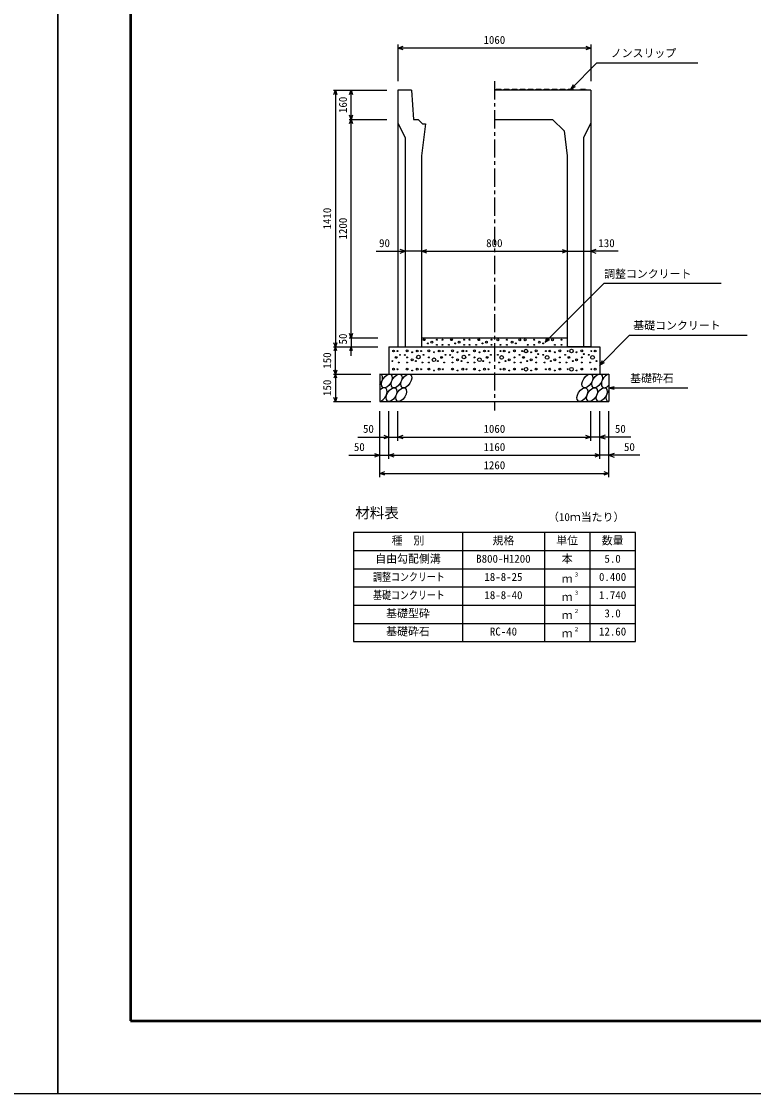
# Model space of a CAD drawing. Units: millimetres, scale not verified. Extents: x -16800 to 16800, y -5940 to 5940.
# Drawn here: x -200 to 3825, y -5940 to -48 of the extents above; entities that cross this region are included whole.
import ezdxf
from ezdxf.enums import TextEntityAlignment as Align

# ---------------------------------------------------------------- set-up
doc = ezdxf.new("R2010")
doc.units = ezdxf.units.MM
doc.header["$LTSCALE"] = 20
doc.linetypes.add('CHAIN1', pattern=[8, 5, -1, 1, -1])
for name, color, linetype, lineweight in [('0-0_DIM', 7, 'Continuous', 25), ('0-1_Defpoints', 5, 'Continuous', 25), ('0-2_HATCH', 6, 'Continuous', 25), ('0-3_HYO', 3, 'Continuous', 25), ('0-4_HYO2', 4, 'Continuous', 25), ('0-5_OUTLINE', 3, 'Continuous', 25), ('0-6_TXT', 7, 'Continuous', 25), ('0-7_WAKU', 3, 'Continuous', 25)]:
    doc.layers.add(name, color=color, linetype=linetype, lineweight=lineweight)
doc.styles.add('ＭＳ ゴシック', font='')
doc.styles.get('ＭＳ ゴシック').set_extended_font_data('MS Gothic')

msp = doc.modelspace()

# ---------------------------------------------------------------- linework, layer by layer
at = {"layer": '0-0_DIM'}
for p, q in [((1870, -174.92), (1870, -376.66)), ((2930, -174.92), (2930, -376.66)), ((2930, -194.92), (1870, -194.92)), ((2820, -420.16), (2962.21, -277.95)), ((3519.1, -277.95), (2962.21, -277.95)), ((2820, -420.16), (2835, -394.18)), ((2820, -420.16), (2845.98, -405.16)), ((1515.8, -426.66), (1809.13, -426.66)), ((1525.8, -426.66), (1525.8, -1836.66)), ((1612.46, -586.66), (1612.46, -426.66)), ((1602.46, -586.66), (1809.13, -586.66)), ((1612.46, -1786.66), (1612.46, -586.66)), ((1750.45, -1311.66), (1910, -1311.66)), ((2000, -1311.66), (1910, -1311.66)), ((2000, -1311.66), (2800, -1311.66)), ((2800, -1311.66), (2930, -1311.66)), ((3080.7, -1311.66), (2930, -1311.66)), ((1602.46, -1786.66), (1759.13, -1786.66)), ((1612.46, -1786.66), (1612.46, -1836.66)), ((2678.82, -1811.66), (2693.82, -1785.68)), ((2678.82, -1811.66), (2704.8, -1796.66)), ((3143.65, -1773.01), (2980, -1936.66)), ((3143.65, -1773.01), (3790.53, -1773.01)), ((1515.8, -1836.66), (1759.13, -1836.66)), ((1525.8, -1986.66), (1525.8, -1836.66)), ((1612.46, -1886.66), (1612.46, -1836.66)), ((2980, -1936.66), (2995, -1910.68)), ((2980, -1936.66), (3005.98, -1921.66)), ((1515.8, -1986.66), (1720, -1986.66)), ((1525.8, -1986.66), (1525.8, -2136.66)), ((3030, -2061.66), (3058.98, -2053.9)), ((3030, -2061.66), (3463.31, -2061.66)), ((3030, -2061.66), (3058.98, -2069.43)), ((1515.8, -2136.66), (1720, -2136.66)), ((1770, -2552.18), (1770, -2189.83)), ((1820, -2452.18), (1820, -2189.83)), ((1870, -2352.18), (1870, -2189.83)), ((2930, -2352.18), (2930, -2189.83)), ((2980, -2452.18), (2980, -2189.83)), ((3030, -2552.18), (3030, -2189.83)), ((1650, -2332.18), (1870, -2332.18)), ((1870, -2332.18), (2930, -2332.18)), ((3150, -2332.18), (2930, -2332.18)), ((1600, -2432.18), (1820, -2432.18)), ((1820, -2432.18), (2980, -2432.18)), ((3200, -2432.18), (2980, -2432.18)), ((1770, -2532.18), (3030, -2532.18))]:
    msp.add_line(p, q, dxfattribs=at)
at = {"layer": '0-0_DIM', "linetype": 'CHAIN1'}
msp.add_line((2400, -376.66), (2400, -2186.66), dxfattribs=at)
at = {"layer": '0-0_DIM'}
for points in [[(1898.23, -205.18), (1870.04, -194.92), (1898.23, -184.66)], [(2901.85, -184.66), (2930.04, -194.92), (2901.85, -205.18)], [(1517.59, -449.21), (1525.8, -426.66), (1534.01, -449.21)], [(1604.26, -449.21), (1612.46, -426.66), (1620.67, -449.21)], [(1620.67, -564.11), (1612.46, -586.66), (1604.26, -564.11)], [(1604.26, -609.21), (1612.46, -586.66), (1620.67, -609.21)], [(1881.81, -1321.92), (1910, -1311.66), (1881.81, -1301.4)], [(2028.19, -1321.92), (2000, -1311.66), (2028.19, -1301.4)], [(2771.81, -1301.4), (2800, -1311.66), (2771.81, -1321.92)], [(2958.19, -1301.4), (2930, -1311.66), (2958.19, -1321.92)], [(2678.82, -1811.66), (3003.29, -1487.2), (3646.84, -1487.2)], [(1620.67, -1764.11), (1612.46, -1786.66), (1604.26, -1764.11)], [(1534.01, -1814.11), (1525.8, -1836.66), (1517.59, -1814.11)], [(1534.01, -1859.21), (1525.8, -1836.66), (1517.59, -1859.21)], [(1620.67, -1859.21), (1612.46, -1836.66), (1604.26, -1859.21)], [(1534.01, -1964.11), (1525.8, -1986.66), (1517.59, -1964.11)], [(1534.01, -2009.21), (1525.8, -1986.66), (1517.59, -2009.21)], [(1534.01, -2114.11), (1525.8, -2136.66), (1517.59, -2114.11)], [(1791.81, -2321.91), (1820, -2332.18), (1791.81, -2342.44)], [(1898.19, -2342.44), (1870, -2332.18), (1898.19, -2321.91)], [(2901.81, -2321.91), (2930, -2332.18), (2901.81, -2342.44)], [(3008.19, -2321.91), (2980, -2332.18), (3008.19, -2342.44)], [(1741.81, -2421.91), (1770, -2432.18), (1741.81, -2442.44)], [(1848.19, -2442.44), (1820, -2432.18), (1848.19, -2421.91)], [(2951.81, -2421.91), (2980, -2432.18), (2951.81, -2442.44)], [(3058.19, -2421.91), (3030, -2432.18), (3058.19, -2442.44)], [(1798.19, -2542.44), (1770, -2532.18), (1798.19, -2521.91)], [(3001.81, -2521.91), (3030, -2532.18), (3001.81, -2542.44)]]:
    msp.add_lwpolyline(points, dxfattribs=at)
at = {"layer": '0-1_Defpoints'}
for points in [[(-16800, -5940), (0, -5940), (0, 5940), (-16800, 5940)], [(0, -5940), (16800, -5940), (16800, 5940), (0, 5940)]]:
    msp.add_lwpolyline(points, close=True, dxfattribs=at)
at = {"layer": '0-2_HATCH'}
for points in [[(2409, -426.66), (2410, -420.16), (2438, -420.16), (2439, -426.66)], [(2453, -426.66), (2454, -420.16), (2482, -420.16), (2483, -426.66)], [(2497, -426.66), (2498, -420.16), (2526, -420.16), (2527, -426.66)], [(2541, -426.66), (2542, -420.16), (2570, -420.16), (2571, -426.66)], [(2585, -426.66), (2586, -420.16), (2614, -420.16), (2615, -426.66)], [(2629, -426.66), (2630, -420.16), (2658, -420.16), (2659, -426.66)], [(2673, -426.66), (2674, -420.16), (2702, -420.16), (2703, -426.66)], [(2717, -426.66), (2718, -420.16), (2746, -420.16), (2747, -426.66)], [(2761, -426.66), (2762, -420.16), (2790, -420.16), (2791, -426.66)], [(2805, -426.66), (2806, -420.16), (2834, -420.16), (2835, -426.66)], [(2872.5, -426.66), (2873.5, -420.16), (2901.5, -420.16), (2902.5, -426.66)]]:
    msp.add_lwpolyline(points, dxfattribs=at)
for centre, radius in [((2013.88, -1797.35), 5), ((2034.9, -1817.48), 2.5), ((2055.93, -1810.48), 5), ((2083.97, -1797.35), 2.5), ((2083.97, -1825.36), 2.5), ((2113.97, -1797.35), 2.5), ((2113.97, -1825.36), 2.5), ((2149.86, -1825.36), 2.5), ((2163.88, -1797.35), 5), ((2184.9, -1817.48), 2.5), ((2205.93, -1810.48), 5), ((2233.97, -1797.35), 2.5), ((2233.97, -1825.36), 2.5), ((2263.97, -1797.35), 2.5), ((2263.97, -1825.36), 2.5), ((2299.86, -1825.36), 2.5), ((2313.88, -1797.35), 5), ((2334.9, -1817.48), 2.5), ((2355.93, -1810.48), 5), ((2383.97, -1797.35), 2.5), ((2383.97, -1825.36), 2.5), ((2419.13, -1797.63), 5), ((2433.15, -1825.65), 2.5), ((2469.04, -1797.63), 2.5), ((2469.04, -1825.65), 2.5), ((2497.08, -1810.76), 5), ((2518.11, -1817.77), 2.5), ((2539.13, -1797.63), 5), ((2569.13, -1797.63), 5), ((2583.15, -1825.65), 2.5), ((2619.04, -1797.63), 2.5), ((2619.04, -1825.65), 2.5), ((2647.08, -1810.76), 5), ((2668.11, -1817.77), 2.5), ((2689.13, -1797.63), 5), ((2719.13, -1797.63), 5), ((2733.15, -1825.65), 2.5), ((2769.04, -1797.63), 2.5), ((2769.04, -1825.65), 2.5), ((1846.04, -1859.48), 5), ((1867.07, -1859.48), 2.5), ((1881.09, -1880.49), 2.5), ((1907.55, -1881.4), 2.5), ((1919.97, -1858.61), 5), ((1948.01, -1866.49), 2.5), ((1976.04, -1859.48), 5), ((1982.58, -1892.5), 10), ((1997.07, -1859.48), 2.5), ((2011.09, -1880.49), 2.5), ((2039.97, -1858.61), 5), ((2068.01, -1866.49), 2.5), ((2096.04, -1859.48), 5), ((2117.07, -1859.48), 2.5), ((2131.09, -1880.49), 2.5), ((2157.55, -1881.4), 2.5), ((2169.97, -1858.61), 5), ((2198.01, -1866.49), 2.5), ((2226.04, -1859.48), 5), ((2232.58, -1892.5), 10), ((2247.07, -1859.48), 2.5), ((2261.09, -1880.49), 2.5), ((2289.97, -1858.61), 5), ((2318.01, -1866.49), 2.5), ((2346.04, -1859.48), 5), ((2367.07, -1859.48), 2.5), ((2381.09, -1880.49), 2.5), ((2418.91, -1880.49), 2.5), ((2439.94, -1894.5), 10), ((2432.93, -1859.48), 2.5), ((2453.96, -1859.48), 5), ((2481.99, -1866.49), 2.5), ((2510.03, -1858.61), 5), ((2538.91, -1880.49), 2.5), ((2552.93, -1859.48), 2.5), ((2573.96, -1859.48), 10), ((2601.99, -1866.49), 2.5), ((2630.03, -1858.61), 5), ((2641.37, -1876.18), 2.5), ((2668.91, -1880.49), 2.5), ((2689.94, -1894.5), 10), ((2682.93, -1859.48), 2.5), ((2703.96, -1859.48), 5), ((2731.99, -1866.49), 2.5), ((2760.03, -1858.61), 5), ((2788.91, -1880.49), 2.5), ((2802.93, -1859.48), 2.5), ((2823.96, -1859.48), 10), ((2851.99, -1866.49), 2.5), ((2880.03, -1858.61), 5), ((2891.37, -1876.18), 2.5), ((2918.91, -1880.49), 2.5), ((2939.94, -1894.5), 10), ((2932.93, -1859.48), 2.5), ((2953.96, -1859.48), 5), ((1839.03, -1914.64), 2.5), ((1860.06, -1894.5), 5), ((1874.08, -1922.51), 2.5), ((1919.97, -1894.5), 2.5), ((1919.97, -1922.51), 2.5), ((1948.01, -1907.63), 5), ((1969.03, -1914.64), 2.5), ((2004.08, -1922.51), 2.5), ((2039.97, -1894.5), 2.5), ((2039.97, -1922.51), 2.5), ((2068.01, -1907.63), 10), ((2089.03, -1914.64), 2.5), ((2110.06, -1894.5), 5), ((2124.08, -1922.51), 2.5), ((2169.97, -1894.5), 2.5), ((2169.97, -1922.51), 2.5), ((2198.01, -1907.63), 5), ((2219.03, -1914.64), 2.5), ((2254.08, -1922.51), 2.5), ((2289.97, -1894.5), 2.5), ((2289.97, -1922.51), 2.5), ((2318.01, -1907.63), 10), ((2339.03, -1914.64), 2.5), ((2360.06, -1894.5), 5), ((2374.08, -1922.51), 2.5), ((2425.92, -1922.51), 2.5), ((2460.97, -1914.64), 2.5), ((2481.99, -1907.63), 5), ((2510.03, -1894.5), 2.5), ((2510.03, -1922.51), 2.5), ((2545.92, -1922.51), 2.5), ((2559.94, -1894.5), 5), ((2580.97, -1914.64), 2.5), ((2601.99, -1907.63), 5), ((2630.03, -1894.5), 2.5), ((2630.03, -1922.51), 2.5), ((2675.92, -1922.51), 2.5), ((2710.97, -1914.64), 2.5), ((2731.99, -1907.63), 5), ((2760.03, -1894.5), 2.5), ((2760.03, -1922.51), 2.5), ((2795.92, -1922.51), 2.5), ((2809.94, -1894.5), 5), ((2830.97, -1914.64), 2.5), ((2851.99, -1907.63), 5), ((2880.03, -1894.5), 2.5), ((2880.03, -1922.51), 2.5), ((2925.92, -1922.51), 2.5), ((2960.97, -1914.64), 2.5), ((1846.04, -1959.48), 5), ((1867.07, -1959.48), 2.5), ((1919.97, -1958.61), 5), ((1948.01, -1966.49), 2.5), ((1976.04, -1959.48), 5), ((1997.07, -1959.48), 2.5), ((2039.97, -1958.61), 5), ((2068.01, -1966.49), 2.5), ((2096.04, -1959.48), 5), ((2117.07, -1959.48), 2.5), ((2169.97, -1958.61), 5), ((2198.01, -1966.49), 2.5), ((2226.04, -1959.48), 5), ((2247.07, -1959.48), 2.5), ((2289.97, -1958.61), 5), ((2318.01, -1966.49), 2.5), ((2346.04, -1959.48), 5), ((2367.07, -1959.48), 2.5), ((2432.93, -1959.48), 2.5), ((2453.96, -1959.48), 5), ((2481.99, -1966.49), 2.5), ((2510.03, -1958.61), 5), ((2552.93, -1959.48), 2.5), ((2573.96, -1959.48), 10), ((2601.99, -1966.49), 2.5), ((2630.03, -1958.61), 5), ((2682.93, -1959.48), 2.5), ((2703.96, -1959.48), 5), ((2731.99, -1966.49), 2.5), ((2760.03, -1958.61), 5), ((2802.93, -1959.48), 2.5), ((2823.96, -1959.48), 10), ((2851.99, -1966.49), 2.5), ((2880.03, -1958.61), 5), ((2932.93, -1959.48), 2.5), ((2953.96, -1959.48), 5)]:
    msp.add_circle(centre, radius, dxfattribs=at)
for centre, start_param, end_param in [((1755.84, -2024.18), 4.4524467, 6.6076907), ((3017.93, -2024.18), 0.4022642, 4.3746879), ((1781.16, -2099.17), 3.5766262, 7.4835112), ((3043.25, -2099.17), 1.2768793, 3.5000728)]:
    msp.add_ellipse(centre, major_axis=(21.81, 35.31), ratio=0.5792, start_param=start_param, end_param=end_param, dxfattribs=at)
for centre in [(1809.05, -2024.18), (1862.26, -2024.18), (1915.47, -2024.18), (2911.51, -2024.18), (2964.72, -2024.18), (1834.37, -2099.17), (1887.58, -2099.17), (2883.63, -2099.17), (2936.84, -2099.17), (2990.04, -2099.17)]:
    msp.add_ellipse(centre, major_axis=(21.81, 35.31), ratio=0.5792, dxfattribs=at)
at = {"layer": '0-3_HYO'}
for p, q in [((2225, -2856.12), (2225, -3456.12)), ((2675, -2856.12), (2675, -3456.12)), ((2925, -2856.12), (2925, -3456.12)), ((1625, -2956.12), (3175, -2956.12))]:
    msp.add_line(p, q, dxfattribs=at)
msp.add_lwpolyline([(1625, -3456.12), (3175, -3456.12), (3175, -2856.12), (1625, -2856.12)], close=True, dxfattribs=at)
at = {"layer": '0-4_HYO2'}
for p, q in [((1625, -3056.12), (3175, -3056.12)), ((1625, -3156.12), (3175, -3156.12)), ((1625, -3256.12), (3175, -3256.12)), ((1625, -3356.12), (3175, -3356.12))]:
    msp.add_line(p, q, dxfattribs=at)
at = {"layer": '0-5_OUTLINE'}
for p, q in [((1945, -426.66), (1870, -426.66)), ((1870, -426.66), (1870, -1836.66)), ((1945, -426.66), (1955, -586.64)), ((2930, -426.66), (2400, -426.66)), ((2930, -426.66), (2930, -1836.66)), ((1955, -586.64), (1980.45, -586.64)), ((1980.45, -586.64), (2005.45, -611.64)), ((2400, -586.66), (2720, -586.66)), ((2782.86, -649.52), (2720, -586.66)), ((1870, -606.66), (1910, -686.66)), ((2021.88, -611.64), (2000, -786.66)), ((2005.45, -611.64), (2021.88, -611.64)), ((2930, -606.66), (2890, -686.66)), ((1910, -686.66), (1910, -1836.66)), ((2782.86, -649.52), (2800, -786.66)), ((2890, -686.66), (2890, -1836.66)), ((2000, -786.66), (2000, -1836.66)), ((2800, -786.66), (2800, -1836.66)), ((2000, -1786.66), (2800, -1786.66)), ((1820, -1836.66), (2980, -1836.66)), ((1820, -1836.66), (1820, -1986.66)), ((1870, -1836.66), (2000, -1836.66)), ((2930, -1836.66), (2800, -1836.66)), ((2980, -1836.66), (2980, -1986.66)), ((1770, -1986.66), (3030, -1986.66)), ((1770, -1986.66), (1770, -2136.66)), ((3030, -1986.66), (3030, -2136.66)), ((1770, -2136.66), (3030, -2136.66))]:
    msp.add_line(p, q, dxfattribs=at)
at = {"layer": '0-7_WAKU', "lineweight": 50}
msp.add_lwpolyline([(400, -5540), (16400, -5540), (16400, 5540), (400, 5540)], close=True, dxfattribs=at)

# ---------------------------------------------------------------- texts
at = {"layer": '0-0_DIM', "style": 'ＭＳ ゴシック'}
for s, p in [('1060', (2340, -184.92)), ('ノンスリップ', (3039.52, -257.77)), ('90', (1766.03, -1301.66)), ('800', (2355, -1301.66)), ('130', (2971.58, -1301.66)), ('調整コンクリート', (3003.29, -1470.77)), ('基礎コンクリート', (3163.65, -1754.27)), ('基礎砕石', (3146.32, -2044.49)), ('50', (1677.56, -2322.18)), ('1060', (2340, -2322.18)), ('50', (3062.44, -2322.18)), ('50', (1627.56, -2422.18)), ('1160', (2340, -2422.18)), ('50', (3112.44, -2422.18)), ('1260', (2340, -2522.18))]:
    msp.add_text(s, height=43.99, dxfattribs=at).set_placement(p, align=Align.BOTTOM_LEFT)
for s, p in [('160', (1602.46, -551.66)), ('1410', (1515.8, -1191.66)), ('1200', (1602.46, -1246.66)), ('50', (1602.46, -1823.33)), ('150', (1515.8, -1956.66)), ('150', (1515.8, -2106.66))]:
    msp.add_text(s, height=43.99, rotation=90, dxfattribs=at).set_placement(p, align=Align.BOTTOM_LEFT)
at = {"layer": '0-6_TXT', "style": 'ＭＳ ゴシック'}
for s, height, p in [('材料表', 58.65, (1635, -2796.12)), ('（10ｍ当たり）', 43.99, (2695, -2807.12)), ('種\u3000別', 43.99, (1835, -2936.12)), ('規格', 43.99, (2390, -2936.12)), ('単位', 43.99, (2740, -2936.12)), ('数量', 43.99, (2990, -2936.12)), ('自由勾配側溝', 43.99, (1745, -3036.12)), ('B800-H1200', 43.99, (2300, -3036.12)), ('本', 43.99, (2770, -3036.12)), ('5.0', 43.99, (3005, -3036.12)), ('18-8-25', 43.99, (2345, -3136.12)), ('ｍ', 43.99, (2770, -3146.12)), ('３', 21.99, (2835.54, -3105.75)), ('0.400', 43.99, (2975, -3136.12)), ('18-8-40', 43.99, (2345, -3236.12)), ('３', 21.99, (2835.54, -3205.75)), ('1.740', 43.99, (2975, -3236.12)), ('ｍ', 43.99, (2770, -3246.12)), ('基礎型砕', 43.99, (1805, -3336.12)), ('２', 21.99, (2835.54, -3305.75)), ('3.0', 43.99, (3005, -3336.12)), ('ｍ', 43.99, (2770, -3346.12)), ('基礎砕石', 43.99, (1805, -3436.12)), ('RC-40', 43.99, (2375, -3436.12)), ('ｍ', 43.99, (2770, -3446.12)), ('２', 21.99, (2835.54, -3405.75)), ('12.60', 43.99, (2975, -3436.12))]:
    msp.add_text(s, height=height, dxfattribs=at).set_placement(p, align=Align.BOTTOM_LEFT)
at = {"layer": '0-6_TXT', "style": 'ＭＳ ゴシック', "width": 0.8}
for s, p in [('調整コンクリート', (1733, -3136.12)), ('基礎コンクリート', (1733, -3236.12))]:
    msp.add_text(s, height=43.99, dxfattribs=at).set_placement(p, align=Align.BOTTOM_LEFT)

doc.saveas('drawing.dxf')
